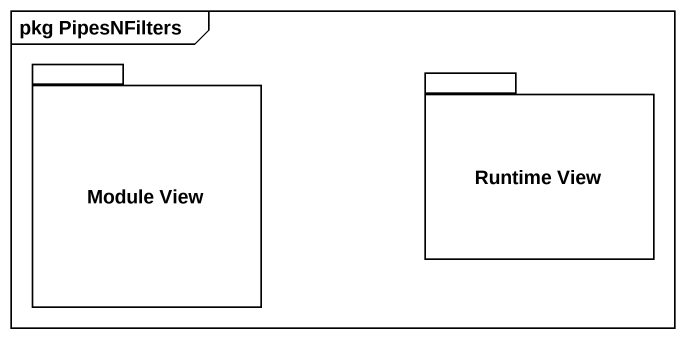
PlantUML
@startuml
mainframe pkg PipesNFilters
package "Module View" as Module_View {
}
package "Runtime View" as Runtime_View {
}
@enduml
